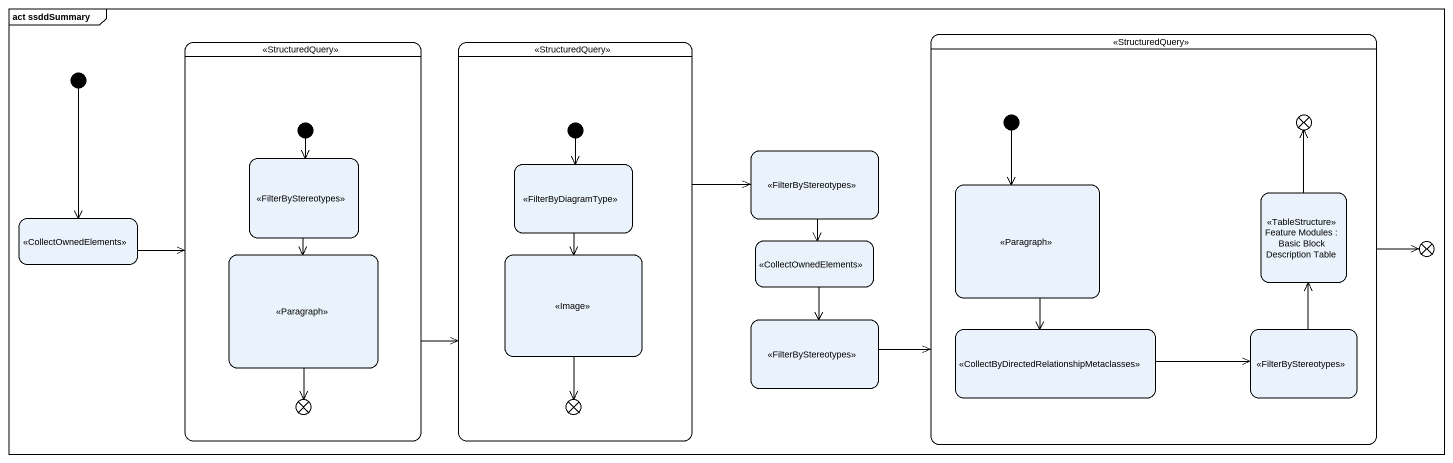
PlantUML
@startuml
mainframe act ssddSummary
hide empty description
state " " as state1 <<StructuredQuery>> {
  state " " as state4 <<FilterByStereotypes>>
  state " " as state9 <<Paragraph>>
  state flowfinal3 <<end>>
  [*] --> state4
}
state " " as state2 <<StructuredQuery>> {
  state " " as state5 <<FilterByDiagramType>>
  state " " as state10 <<Image>>
  state flowfinal4 <<end>>
  [*] --> state5
}
state " " as state3 <<StructuredQuery>> {
  state flowfinal1 <<end>>
  state " " as state8 <<Paragraph>>
  state "Feature Modules : Basic Block Description Table" as Feature_Modules <<TableStructure>>
  state " " as state13 <<CollectByDirectedRelationshipMetaclasses>>
  state " " as state14 <<FilterByStereotypes>>
  [*] --> state8
}
state " " as state6 <<FilterByStereotypes>>
state " " as state7 <<CollectOwnedElements>>
state " " as state11 <<CollectOwnedElements>>
state flowfinal2 <<end>>
state " " as state12 <<FilterByStereotypes>>
[*] --> state7
state1 -right-> state2
state2 -right-> state6
state3 -right-> flowfinal2
state4 --> state9
state5 --> state10
state6 --> state11
state7 -right-> state1
state8 --> state13
Feature_Modules -up-> flowfinal1
state9 --> flowfinal3
state10 --> flowfinal4
state11 --> state12
state12 -right-> state3
state13 -right-> state14
state14 -up-> Feature_Modules
@enduml
